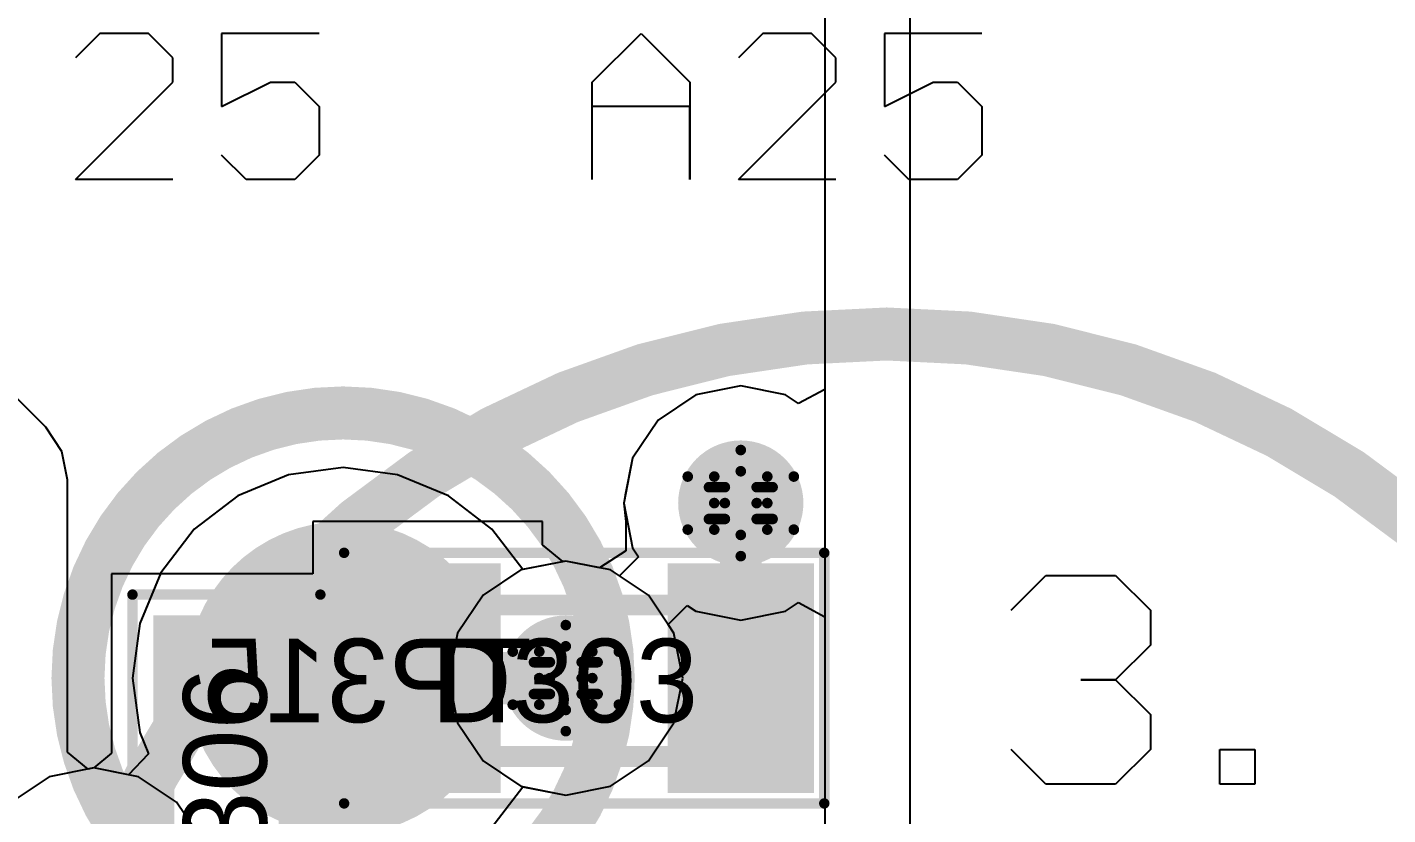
# Model space of a CAD drawing. Header units: millimetres. Extents: x 5 to 399, y 5 to 287.
# Drawn here: x 240.48 to 247, y 130.75 to 134.52 of the extents above; entities that cross this region are included whole.
import ezdxf

# ---------------------------------------------------------------- set-up
doc = ezdxf.new("R2010")
doc.units = ezdxf.units.MM
for name, color, linetype in [('BottomLayer', 5, 'Continuous'), ('BottomOverlay', 54, 'Continuous'), ('BottomPaste', 16, 'Continuous'), ('BottomSolder', 6, 'Continuous'), ('DrillDrawing', 1, 'Continuous'), ('DrillGuide', 244, 'Continuous'), ('Mechanical13', 56, 'Continuous'), ('Mechanical7', 56, 'Continuous'), ('MidLayer1', 16, 'Continuous'), ('MidLayer2', 76, 'Continuous'), ('MultiLayer', 9, 'Continuous'), ('TopLayer', 1, 'Continuous'), ('TopOverlay', 2, 'Continuous'), ('TopPaste', 8, 'Continuous'), ('TopSolder', 216, 'Continuous'), ('ViaHoleLayer', 16, 'Continuous')]:
    doc.layers.add(name, color=color, linetype=linetype)

# ---------------------------------------------------------------- blocks, each defined once
blk = doc.blocks.new('TP1_5MM_B_150')
at = {"layer": 'BottomLayer', "const_width": 0.75}
blk.add_lwpolyline([(-0.375, 0, 1), (0.375, 0, 1)], format="xyb", close=True, dxfattribs=at)
at = {"layer": 'BottomOverlay'}
for points, const_width in [([(1.27, 0, 1), (-1.27, 0, 1)], 0.254), ([(-1.3335, 0, 1), (-1.2065, 0, 1)], 0.127), ([(1.2065, 0, 1), (1.3335, 0, 1)], 0.127)]:
    blk.add_lwpolyline(points, format="xyb", close=True, dxfattribs=dict(at, const_width=const_width))
at = {"layer": 'BottomPaste', "const_width": 0.75}
blk.add_lwpolyline([(-0.375, 0, 1), (0.375, 0, 1)], format="xyb", close=True, dxfattribs=at)
at = {"layer": 'BottomSolder', "const_width": 0.75}
blk.add_lwpolyline([(-0.375, 0, 1), (0.375, 0, 1)], format="xyb", close=True, dxfattribs=at)
blk = doc.blocks.new('0402_R_194')
at = {"layer": 'Mechanical13', "const_width": 0.1}
for points in [[(0.55, 0.3), (-0.55, 0.3)], [(-0.55, -0.3), (-0.55, 0.3)], [(0.55, -0.3), (0.55, 0.3)], [(0.55, -0.3), (-0.55, -0.3)]]:
    blk.add_lwpolyline(points, dxfattribs=at)
at = {"layer": 'Mechanical13', "const_width": 0.05}
for points in [[(-0.575, 0.3, 1), (-0.525, 0.3, 1)], [(-0.575, 0.3, 1), (-0.525, 0.3, 1)], [(0.525, 0.3, 1), (0.575, 0.3, 1)], [(0.525, 0.3, 1), (0.575, 0.3, 1)], [(-0.575, -0.3, 1), (-0.525, -0.3, 1)], [(-0.575, -0.3, 1), (-0.525, -0.3, 1)], [(0.525, -0.3, 1), (0.575, -0.3, 1)], [(0.525, -0.3, 1), (0.575, -0.3, 1)]]:
    blk.add_lwpolyline(points, format="xyb", close=True, dxfattribs=at)
at = {"layer": 'TopLayer'}
for points in [[(-0.25, -0.3), (-0.25, 0.3), (-0.75, -0.3), (-0.75, 0.3)], [(0.75, -0.3), (0.75, 0.3), (0.25, -0.3), (0.25, 0.3)]]:
    blk.add_solid(points, dxfattribs=at)
at = {"layer": 'TopOverlay', "const_width": 0.05}
for points in [[(0.9, 0.45), (-0.9, 0.45)], [(-0.9, -0.45), (-0.9, 0.45)], [(0.9, -0.45), (0.9, 0.45)], [(0.9, -0.45), (-0.9, -0.45)]]:
    blk.add_lwpolyline(points, dxfattribs=at)
at = {"layer": 'TopOverlay', "const_width": 0.025}
for points in [[(-0.9125, 0.45, 1), (-0.8875, 0.45, 1)], [(-0.9125, 0.45, 1), (-0.8875, 0.45, 1)], [(0.8875, 0.45, 1), (0.9125, 0.45, 1)], [(0.8875, 0.45, 1), (0.9125, 0.45, 1)], [(-0.9125, -0.45, 1), (-0.8875, -0.45, 1)], [(-0.9125, -0.45, 1), (-0.8875, -0.45, 1)], [(0.8875, -0.45, 1), (0.9125, -0.45, 1)], [(0.8875, -0.45, 1), (0.9125, -0.45, 1)]]:
    blk.add_lwpolyline(points, format="xyb", close=True, dxfattribs=at)
at = {"layer": 'TopPaste'}
for points in [[(-0.25, -0.3), (-0.25, 0.3), (-0.75, -0.3), (-0.75, 0.3)], [(0.75, -0.3), (0.75, 0.3), (0.25, -0.3), (0.25, 0.3)]]:
    blk.add_solid(points, dxfattribs=at)
at = {"layer": 'TopSolder'}
for points in [[(-0.2, -0.35), (-0.2, 0.35), (-0.8, -0.35), (-0.8, 0.35)], [(0.8, -0.35), (0.8, 0.35), (0.2, -0.35), (0.2, 0.35)]]:
    blk.add_solid(points, dxfattribs=at)
blk = doc.blocks.new('0603_LED_283')
at = {"layer": 'Mechanical13', "const_width": 0.1}
for points in [[(-0.8125, 0.35), (0.8375, 0.35)], [(-0.8125, -0.375), (-0.8125, 0.35)], [(0.8375, -0.375), (0.8375, 0.35)], [(-0.8125, -0.375), (0.8375, -0.375)]]:
    blk.add_lwpolyline(points, dxfattribs=at)
at = {"layer": 'Mechanical13', "const_width": 0.05}
for points in [[(-0.8375, 0.35, 1), (-0.7875, 0.35, 1)], [(-0.8375, 0.35, 1), (-0.7875, 0.35, 1)], [(0.8125, 0.35, 1), (0.8625, 0.35, 1)], [(0.8125, 0.35, 1), (0.8625, 0.35, 1)], [(-0.8375, -0.375, 1), (-0.7875, -0.375, 1)], [(-0.8375, -0.375, 1), (-0.7875, -0.375, 1)], [(0.8125, -0.375, 1), (0.8625, -0.375, 1)], [(0.8125, -0.375, 1), (0.8625, -0.375, 1)]]:
    blk.add_lwpolyline(points, format="xyb", close=True, dxfattribs=at)
at = {"layer": 'TopLayer'}
for points in [[(-0.45, -0.5), (-0.45, 0.5), (-1.05, -0.5), (-1.05, 0.5)], [(1.05, -0.5), (1.05, 0.5), (0.45, -0.5), (0.45, 0.5)]]:
    blk.add_solid(points, dxfattribs=at)
at = {"layer": 'TopOverlay', "const_width": 0.05}
for points in [[(-1.15, -0.6), (-1.15, 0.6)], [(-1.15, 0.6), (1.15, 0.6)], [(1.15, -0.6), (1.15, 0.6)], [(-1.15, -0.6), (1.15, -0.6)]]:
    blk.add_lwpolyline(points, dxfattribs=at)
at = {"layer": 'TopOverlay', "const_width": 0.025}
for points in [[(-1.1625, 0.6, 1), (-1.1375, 0.6, 1)], [(-1.1625, 0.6, 1), (-1.1375, 0.6, 1)], [(1.1375, 0.6, 1), (1.1625, 0.6, 1)], [(1.1375, 0.6, 1), (1.1625, 0.6, 1)], [(-1.1625, -0.6, 1), (-1.1375, -0.6, 1)], [(-1.1625, -0.6, 1), (-1.1375, -0.6, 1)], [(1.1375, -0.6, 1), (1.1625, -0.6, 1)], [(1.1375, -0.6, 1), (1.1625, -0.6, 1)]]:
    blk.add_lwpolyline(points, format="xyb", close=True, dxfattribs=at)
at = {"layer": 'TopPaste'}
for points in [[(-0.45, -0.5), (-0.45, 0.5), (-1.05, -0.5), (-1.05, 0.5)], [(1.05, -0.5), (1.05, 0.5), (0.45, -0.5), (0.45, 0.5)]]:
    blk.add_solid(points, dxfattribs=at)
at = {"layer": 'TopSolder'}
for points in [[(-0.4, -0.55), (-0.4, 0.55), (-1.1, -0.55), (-1.1, 0.55)], [(1.1, -0.55), (1.1, 0.55), (0.4, -0.55), (0.4, 0.55)]]:
    blk.add_solid(points, dxfattribs=at)

msp = doc.modelspace()

# ---------------------------------------------------------------- linework, layer by layer
at = {"layer": 'BottomLayer'}
for p, q in [((244.7124, 122.2076), (244.7124, 134.7669)), ((244.3046, 134.6764), (244.3046, 122.9466)), ((241.7351, 132.3767), (241.4919, 132.2759)), ((241.9962, 132.411), (241.7351, 132.3767)), ((242.2572, 132.3767), (241.9962, 132.411)), ((242.5005, 132.2759), (242.2572, 132.3767)), ((241.4919, 132.2759), (241.283, 132.1156)), ((242.7094, 132.1156), (242.5005, 132.2759)), ((241.283, 132.1156), (241.1227, 131.9067)), ((242.8577, 131.9223), (242.7094, 132.1156)), ((243.063, 131.9632), (242.8577, 131.9223)), ((243.2776, 131.9205), (243.063, 131.9632)), ((243.4595, 131.7989), (243.2776, 131.9205)), ((241.1227, 131.9067), (241.0219, 131.6634)), ((243.5811, 131.617), (243.4595, 131.7989)), ((241.0219, 131.6634), (240.9876, 131.4024)), ((243.6238, 131.4024), (243.5811, 131.617)), ((240.9876, 131.4024), (241.0219, 131.1413)), ((243.5811, 131.1878), (243.6238, 131.4024)), ((241.0219, 131.1413), (241.0638, 131.0402)), ((243.4595, 131.0059), (243.5811, 131.1878)), ((241.0631, 131.0384), (240.968, 130.9396)), ((241.0638, 131.0402), (241.0631, 131.0384)), ((243.2776, 130.8843), (243.4595, 131.0059)), ((240.8024, 130.9726), (240.5878, 130.9299)), ((240.968, 130.9396), (240.8024, 130.9726)), ((240.5878, 130.9299), (240.4059, 130.8083)), ((242.7094, 130.6892), (242.8577, 130.8825)), ((242.8577, 130.8825), (243.063, 130.8416)), ((243.063, 130.8416), (243.2776, 130.8843))]:
    msp.add_line(p, q, dxfattribs=at)
for points, const_width in [([(243.7512, 132.2406, 1), (244.0512, 132.2406, 1)], 0.3), ([(241.9337, 131.7072, 1), (242.0587, 131.7072, 1)], 0.125), ([(242.913, 131.4024, 1), (243.213, 131.4024, 1)], 0.3), ([(242.2385, 131.4024, 1), (242.3635, 131.4024, 1)], 0.125), ([(242.2385, 131.4024, 1), (242.3635, 131.4024, 1)], 0.125), ([(243.0005, 131.4024, 1), (243.1255, 131.4024, 1)], 0.125)]:
    msp.add_lwpolyline(points, format="xyb", close=True, dxfattribs=dict(at, const_width=const_width))
at = {"layer": 'BottomLayer', "const_width": 0.25}
for points in [[(241.9962, 131.7072), (242.301, 131.4024)], [(242.301, 131.4024), (243.063, 131.4024)]]:
    msp.add_lwpolyline(points, dxfattribs=at)
at = {"layer": 'DrillDrawing', "const_width": 0.0508}
for points in [[(243.7742, 132.3676), (243.9012, 132.4946)], [(243.9012, 132.4946), (244.0282, 132.3676)], [(243.6472, 132.3676), (243.7742, 132.2406)], [(243.6472, 132.3676), (243.7742, 132.3676)], [(243.825, 132.3168), (243.9012, 132.393)], [(243.9012, 132.393), (243.9774, 132.3168)], [(244.0282, 132.3676), (244.1552, 132.3676)], [(244.0282, 132.2406), (244.1552, 132.3676)], [(243.7488, 132.3168), (243.825, 132.2406)], [(243.7488, 132.3168), (243.825, 132.3168)], [(243.9774, 132.3168), (244.0536, 132.3168)], [(243.9774, 132.2406), (244.0536, 132.3168)], [(243.6472, 132.1136), (243.7742, 132.2406)], [(243.7488, 132.1644), (243.825, 132.2406)], [(243.9774, 132.2406), (244.0536, 132.1644)], [(244.0282, 132.2406), (244.1552, 132.1136)], [(243.7488, 132.1644), (243.825, 132.1644)], [(243.825, 132.1644), (243.9012, 132.0882)], [(243.9012, 132.0882), (243.9774, 132.1644)], [(243.9774, 132.1644), (244.0536, 132.1644)], [(243.6472, 132.1136), (243.7742, 132.1136)], [(243.7742, 132.1136), (243.9012, 131.9866)], [(243.9012, 131.9866), (244.0282, 132.1136)], [(244.0282, 132.1136), (244.1552, 132.1136)], [(242.936, 131.5294), (243.063, 131.6564)], [(243.063, 131.6564), (243.19, 131.5294)], [(242.809, 131.5294), (242.936, 131.4024)], [(242.809, 131.5294), (242.936, 131.5294)], [(242.9868, 131.4786), (243.063, 131.5548)], [(243.063, 131.5548), (243.1392, 131.4786)], [(243.19, 131.5294), (243.317, 131.5294)], [(243.19, 131.4024), (243.317, 131.5294)], [(242.9106, 131.4786), (242.9868, 131.4024)], [(242.9106, 131.4786), (242.9868, 131.4786)], [(243.1392, 131.4786), (243.2154, 131.4786)], [(243.1392, 131.4024), (243.2154, 131.4786)], [(242.809, 131.2754), (242.936, 131.4024)], [(242.9106, 131.3262), (242.9868, 131.4024)], [(243.1392, 131.4024), (243.2154, 131.3262)], [(243.19, 131.4024), (243.317, 131.2754)], [(242.9106, 131.3262), (242.9868, 131.3262)], [(242.9868, 131.3262), (243.063, 131.25)], [(243.063, 131.25), (243.1392, 131.3262)], [(243.1392, 131.3262), (243.2154, 131.3262)], [(242.809, 131.2754), (242.936, 131.2754)], [(242.936, 131.2754), (243.063, 131.1484)], [(243.063, 131.1484), (243.19, 131.2754)], [(243.19, 131.2754), (243.317, 131.2754)]]:
    msp.add_lwpolyline(points, dxfattribs=at)
at = {"layer": 'DrillDrawing', "const_width": 0.0254}
for points in [[(243.8885, 132.4946, 1), (243.9139, 132.4946, 1)], [(243.8885, 132.4946, 1), (243.9139, 132.4946, 1)], [(243.6345, 132.3676, 1), (243.6599, 132.3676, 1)], [(243.6345, 132.3676, 1), (243.6599, 132.3676, 1)], [(243.7615, 132.3676, 1), (243.7869, 132.3676, 1)], [(243.7615, 132.3676, 1), (243.7869, 132.3676, 1)], [(243.8885, 132.393, 1), (243.9139, 132.393, 1)], [(243.8885, 132.393, 1), (243.9139, 132.393, 1)], [(244.0155, 132.3676, 1), (244.0409, 132.3676, 1)], [(244.0155, 132.3676, 1), (244.0409, 132.3676, 1)], [(244.1425, 132.3676, 1), (244.1679, 132.3676, 1)], [(244.1425, 132.3676, 1), (244.1679, 132.3676, 1)], [(243.7361, 132.3168, 1), (243.7615, 132.3168, 1)], [(243.7361, 132.3168, 1), (243.7615, 132.3168, 1)], [(243.8123, 132.3168, 1), (243.8377, 132.3168, 1)], [(243.8123, 132.3168, 1), (243.8377, 132.3168, 1)], [(243.9647, 132.3168, 1), (243.9901, 132.3168, 1)], [(243.9647, 132.3168, 1), (243.9901, 132.3168, 1)], [(244.0409, 132.3168, 1), (244.0663, 132.3168, 1)], [(244.0409, 132.3168, 1), (244.0663, 132.3168, 1)], [(243.7615, 132.2406, 1), (243.7869, 132.2406, 1)], [(243.7615, 132.2406, 1), (243.7869, 132.2406, 1)], [(243.8123, 132.2406, 1), (243.8377, 132.2406, 1)], [(243.8123, 132.2406, 1), (243.8377, 132.2406, 1)], [(243.9647, 132.2406, 1), (243.9901, 132.2406, 1)], [(243.9647, 132.2406, 1), (243.9901, 132.2406, 1)], [(244.0155, 132.2406, 1), (244.0409, 132.2406, 1)], [(244.0155, 132.2406, 1), (244.0409, 132.2406, 1)], [(243.7361, 132.1644, 1), (243.7615, 132.1644, 1)], [(243.7361, 132.1644, 1), (243.7615, 132.1644, 1)], [(243.8123, 132.1644, 1), (243.8377, 132.1644, 1)], [(243.8123, 132.1644, 1), (243.8377, 132.1644, 1)], [(243.9647, 132.1644, 1), (243.9901, 132.1644, 1)], [(243.9647, 132.1644, 1), (243.9901, 132.1644, 1)], [(244.0409, 132.1644, 1), (244.0663, 132.1644, 1)], [(244.0409, 132.1644, 1), (244.0663, 132.1644, 1)], [(243.6345, 132.1136, 1), (243.6599, 132.1136, 1)], [(243.6345, 132.1136, 1), (243.6599, 132.1136, 1)], [(243.7615, 132.1136, 1), (243.7869, 132.1136, 1)], [(243.7615, 132.1136, 1), (243.7869, 132.1136, 1)], [(243.8885, 132.0882, 1), (243.9139, 132.0882, 1)], [(243.8885, 132.0882, 1), (243.9139, 132.0882, 1)], [(244.0155, 132.1136, 1), (244.0409, 132.1136, 1)], [(244.0155, 132.1136, 1), (244.0409, 132.1136, 1)], [(244.1425, 132.1136, 1), (244.1679, 132.1136, 1)], [(244.1425, 132.1136, 1), (244.1679, 132.1136, 1)], [(243.8885, 131.9866, 1), (243.9139, 131.9866, 1)], [(243.8885, 131.9866, 1), (243.9139, 131.9866, 1)], [(243.0503, 131.6564, 1), (243.0757, 131.6564, 1)], [(243.0503, 131.6564, 1), (243.0757, 131.6564, 1)], [(242.7963, 131.5294, 1), (242.8217, 131.5294, 1)], [(242.7963, 131.5294, 1), (242.8217, 131.5294, 1)], [(242.9233, 131.5294, 1), (242.9487, 131.5294, 1)], [(242.9233, 131.5294, 1), (242.9487, 131.5294, 1)], [(243.0503, 131.5548, 1), (243.0757, 131.5548, 1)], [(243.0503, 131.5548, 1), (243.0757, 131.5548, 1)], [(243.1773, 131.5294, 1), (243.2027, 131.5294, 1)], [(243.1773, 131.5294, 1), (243.2027, 131.5294, 1)], [(243.3043, 131.5294, 1), (243.3297, 131.5294, 1)], [(243.3043, 131.5294, 1), (243.3297, 131.5294, 1)], [(242.8979, 131.4786, 1), (242.9233, 131.4786, 1)], [(242.8979, 131.4786, 1), (242.9233, 131.4786, 1)], [(242.9741, 131.4786, 1), (242.9995, 131.4786, 1)], [(242.9741, 131.4786, 1), (242.9995, 131.4786, 1)], [(243.1265, 131.4786, 1), (243.1519, 131.4786, 1)], [(243.1265, 131.4786, 1), (243.1519, 131.4786, 1)], [(243.2027, 131.4786, 1), (243.2281, 131.4786, 1)], [(243.2027, 131.4786, 1), (243.2281, 131.4786, 1)], [(242.9233, 131.4024, 1), (242.9487, 131.4024, 1)], [(242.9233, 131.4024, 1), (242.9487, 131.4024, 1)], [(242.9741, 131.4024, 1), (242.9995, 131.4024, 1)], [(242.9741, 131.4024, 1), (242.9995, 131.4024, 1)], [(243.1265, 131.4024, 1), (243.1519, 131.4024, 1)], [(243.1265, 131.4024, 1), (243.1519, 131.4024, 1)], [(243.1773, 131.4024, 1), (243.2027, 131.4024, 1)], [(243.1773, 131.4024, 1), (243.2027, 131.4024, 1)], [(242.8979, 131.3262, 1), (242.9233, 131.3262, 1)], [(242.8979, 131.3262, 1), (242.9233, 131.3262, 1)], [(242.9741, 131.3262, 1), (242.9995, 131.3262, 1)], [(242.9741, 131.3262, 1), (242.9995, 131.3262, 1)], [(243.1265, 131.3262, 1), (243.1519, 131.3262, 1)], [(243.1265, 131.3262, 1), (243.1519, 131.3262, 1)], [(243.2027, 131.3262, 1), (243.2281, 131.3262, 1)], [(243.2027, 131.3262, 1), (243.2281, 131.3262, 1)], [(242.7963, 131.2754, 1), (242.8217, 131.2754, 1)], [(242.7963, 131.2754, 1), (242.8217, 131.2754, 1)], [(242.9233, 131.2754, 1), (242.9487, 131.2754, 1)], [(242.9233, 131.2754, 1), (242.9487, 131.2754, 1)], [(243.0503, 131.25, 1), (243.0757, 131.25, 1)], [(243.0503, 131.25, 1), (243.0757, 131.25, 1)], [(243.1773, 131.2754, 1), (243.2027, 131.2754, 1)], [(243.1773, 131.2754, 1), (243.2027, 131.2754, 1)], [(243.3043, 131.2754, 1), (243.3297, 131.2754, 1)], [(243.3043, 131.2754, 1), (243.3297, 131.2754, 1)], [(243.0503, 131.1484, 1), (243.0757, 131.1484, 1)], [(243.0503, 131.1484, 1), (243.0757, 131.1484, 1)]]:
    msp.add_lwpolyline(points, format="xyb", close=True, dxfattribs=at)
at = {"layer": 'DrillGuide', "const_width": 0.125}
for points in [[(243.8387, 132.2406, 1), (243.9637, 132.2406, 1)], [(243.0005, 131.4024, 1), (243.1255, 131.4024, 1)]]:
    msp.add_lwpolyline(points, format="xyb", close=True, dxfattribs=at)
at = {"layer": 'Mechanical7', "const_width": 0.254}
msp.add_lwpolyline([(248.5874, 129.0626, 1), (240.6118, 129.0626, 1)], format="xyb", close=True, dxfattribs=at)
at = {"layer": 'MidLayer1'}
for p, q in [((244.7124, 122.1684), (244.7124, 134.7669)), ((244.3046, 134.6764), (244.3046, 122.9466)), ((242.8484, 131.9205), (242.6665, 131.7989)), ((243.063, 131.9632), (242.8484, 131.9205)), ((243.2776, 131.9205), (243.063, 131.9632)), ((243.4595, 131.7989), (243.2776, 131.9205)), ((242.6665, 131.7989), (242.5449, 131.617)), ((243.5811, 131.617), (243.4595, 131.7989)), ((242.5449, 131.617), (242.5022, 131.4024)), ((243.6238, 131.4024), (243.5811, 131.617)), ((242.5022, 131.4024), (242.5449, 131.1878)), ((243.5811, 131.1878), (243.6238, 131.4024)), ((242.5449, 131.1878), (242.6665, 131.0059)), ((243.4595, 131.0059), (243.5811, 131.1878)), ((242.6665, 131.0059), (242.8484, 130.8843)), ((243.2776, 130.8843), (243.4595, 131.0059)), ((240.8024, 130.9726), (240.5878, 130.9299)), ((241.017, 130.9299), (240.8024, 130.9726)), ((240.5878, 130.9299), (240.4059, 130.8083)), ((241.1989, 130.8083), (241.017, 130.9299)), ((242.8484, 130.8843), (243.063, 130.8416)), ((243.063, 130.8416), (243.2776, 130.8843)), ((241.3205, 130.6264), (241.1989, 130.8083))]:
    msp.add_line(p, q, dxfattribs=at)
at = {"layer": 'MidLayer1', "const_width": 0.3}
for points in [[(243.7512, 132.2406, 1), (244.0512, 132.2406, 1)], [(242.913, 131.4024, 1), (243.213, 131.4024, 1)]]:
    msp.add_lwpolyline(points, format="xyb", close=True, dxfattribs=at)
at = {"layer": 'MidLayer2'}
for p, q in [((244.7124, 122.1684), (244.7124, 134.7669)), ((244.3046, 134.6764), (244.3046, 132.7853)), ((243.6866, 132.7587), (243.5047, 132.6371)), ((243.9012, 132.8014), (243.6866, 132.7587)), ((244.1158, 132.7587), (243.9012, 132.8014)), ((244.1776, 132.7174), (244.1158, 132.7587)), ((244.3046, 132.7853), (244.1776, 132.7174)), ((243.5047, 132.6371), (243.3831, 132.4552)), ((243.3831, 132.4552), (243.3404, 132.2406)), ((243.3404, 132.2406), (243.3831, 132.026)), ((243.4112, 131.984), (243.3196, 131.8924)), ((243.3831, 132.026), (243.4112, 131.984)), ((242.8484, 131.9205), (242.6665, 131.7989)), ((243.063, 131.9632), (242.8484, 131.9205)), ((243.2776, 131.9205), (243.063, 131.9632)), ((243.3196, 131.8924), (243.2776, 131.9205)), ((242.6665, 131.7989), (242.5449, 131.617)), ((243.553, 131.659), (243.6446, 131.7506)), ((243.6446, 131.7506), (243.6866, 131.7225)), ((243.6866, 131.7225), (243.9012, 131.6798)), ((243.9012, 131.6798), (244.1158, 131.7225)), ((244.1158, 131.7225), (244.1776, 131.7638)), ((244.1776, 131.7638), (244.3046, 131.6959)), ((243.5811, 131.617), (243.553, 131.659)), ((244.3046, 131.6959), (244.3046, 130.7025)), ((242.5449, 131.617), (242.5022, 131.4024)), ((243.6238, 131.4024), (243.5811, 131.617)), ((242.5022, 131.4024), (242.5449, 131.1878)), ((243.5811, 131.1878), (243.6238, 131.4024)), ((242.5449, 131.1878), (242.6665, 131.0059)), ((243.4595, 131.0059), (243.5811, 131.1878)), ((242.6665, 131.0059), (242.8484, 130.8843)), ((243.2776, 130.8843), (243.4595, 131.0059)), ((242.8484, 130.8843), (243.063, 130.8416)), ((243.063, 130.8416), (243.2776, 130.8843))]:
    msp.add_line(p, q, dxfattribs=at)
at = {"layer": 'MidLayer2', "const_width": 0.3}
for points in [[(243.7512, 132.2406, 1), (244.0512, 132.2406, 1)], [(242.913, 131.4024, 1), (243.213, 131.4024, 1)]]:
    msp.add_lwpolyline(points, format="xyb", close=True, dxfattribs=at)
at = {"layer": 'MultiLayer', "const_width": 0.3}
for points in [[(243.7512, 132.2406, 1), (244.0512, 132.2406, 1)], [(242.913, 131.4024, 1), (243.213, 131.4024, 1)]]:
    msp.add_lwpolyline(points, format="xyb", close=True, dxfattribs=at)
at = {"layer": 'TopLayer'}
for p, q in [((244.7124, 122.2076), (244.7124, 134.7669)), ((244.3046, 134.6764), (244.3046, 132.7853)), ((240.5721, 132.6039), (240.3833, 132.7927)), ((243.6866, 132.7587), (243.5047, 132.6371)), ((243.9012, 132.8014), (243.6866, 132.7587)), ((244.1158, 132.7587), (243.9012, 132.8014)), ((244.1776, 132.7174), (244.1158, 132.7587)), ((244.3046, 132.7853), (244.1776, 132.7174)), ((243.5047, 132.6371), (243.3831, 132.4552)), ((240.6495, 132.4882), (240.5721, 132.6039)), ((240.6767, 132.3516), (240.6495, 132.4882)), ((243.3831, 132.4552), (243.3479, 132.278)), ((240.6767, 131.0477), (240.6767, 132.3516)), ((243.3479, 132.278), (243.3404, 132.2406)), ((243.3404, 132.2406), (243.3512, 132.1524)), ((242.9512, 132.1524), (241.8512, 132.1524)), ((241.8512, 132.1524), (241.8512, 131.9024)), ((242.9512, 132.041), (242.9512, 132.1524)), ((243.3512, 132.1524), (243.3512, 132.1524)), ((243.3512, 132.1524), (243.3512, 132.0124)), ((243.0494, 131.9605), (242.9512, 132.041)), ((243.3512, 132.0124), (243.2242, 131.9311)), ((243.063, 131.9632), (243.0494, 131.9605)), ((243.2242, 131.9311), (243.063, 131.9632)), ((241.8512, 131.9024), (240.8874, 131.9024)), ((240.8874, 131.9024), (240.8874, 131.0423)), ((240.7748, 130.9671), (240.6767, 131.0477)), ((240.8874, 131.0423), (240.8024, 130.9726)), ((240.8024, 130.9726), (240.7748, 130.9671))]:
    msp.add_line(p, q, dxfattribs=at)
for points, const_width in [([(243.7512, 132.2406, 1), (244.0512, 132.2406, 1)], 0.3), ([(243.8512, 132.2406, 1), (243.9512, 132.2406, 1)], 0.1), ([(242.913, 131.4024, 1), (243.213, 131.4024, 1)], 0.3), ([(241.3749, 131.4024, 1), (241.4999, 131.4024, 1)], 0.125), ([(242.3387, 131.4024, 1), (242.4637, 131.4024, 1)], 0.125), ([(242.3387, 131.4024, 1), (242.4637, 131.4024, 1)], 0.125), ([(243.0005, 131.4024, 1), (243.1255, 131.4024, 1)], 0.125), ([(243.8512, 131.4024, 1), (243.9512, 131.4024, 1)], 0.1)]:
    msp.add_lwpolyline(points, format="xyb", close=True, dxfattribs=dict(at, const_width=const_width))
for points, const_width in [([(243.9012, 131.4024), (243.9012, 132.2406)], 0.2), ([(241.4374, 131.4024), (242.4012, 131.4024)], 0.25), ([(242.4012, 131.4024), (243.063, 131.4024)], 0.25)]:
    msp.add_lwpolyline(points, dxfattribs=dict(at, const_width=const_width))
at = {"layer": 'TopOverlay'}
for p, q in [((240.8314, 134.4898), (240.7148, 134.3731)), ((241.0647, 134.4898), (240.8314, 134.4898)), ((241.1813, 134.3731), (241.0647, 134.4898)), ((241.8811, 134.4898), (241.4145, 134.4898)), ((241.4145, 134.4898), (241.4145, 134.1399)), ((243.19, 134.2565), (243.4233, 134.4898)), ((243.4233, 134.4898), (243.6565, 134.2565)), ((244.0064, 134.4898), (243.8898, 134.3731)), ((244.2397, 134.4898), (244.0064, 134.4898)), ((244.3563, 134.3731), (244.2397, 134.4898)), ((245.0561, 134.4898), (244.5895, 134.4898)), ((244.5895, 134.4898), (244.5895, 134.1399)), ((241.1813, 134.2565), (241.1813, 134.3731)), ((244.3563, 134.2565), (244.3563, 134.3731)), ((240.7148, 133.79), (241.1813, 134.2565)), ((241.4145, 134.1399), (241.6478, 134.2565)), ((241.6478, 134.2565), (241.7644, 134.2565)), ((241.7644, 134.2565), (241.8811, 134.1399)), ((243.19, 133.79), (243.19, 134.2565)), ((243.6565, 134.2565), (243.6565, 133.79)), ((243.8898, 133.79), (244.3563, 134.2565)), ((244.5895, 134.1399), (244.8228, 134.2565)), ((244.8228, 134.2565), (244.9394, 134.2565)), ((244.9394, 134.2565), (245.0561, 134.1399)), ((241.8811, 134.1399), (241.8811, 133.9066)), ((243.6565, 134.1399), (243.19, 134.1399)), ((243.6565, 133.79), (243.6565, 134.1399)), ((245.0561, 134.1399), (245.0561, 133.9066)), ((241.5312, 133.79), (241.4145, 133.9066)), ((241.8811, 133.9066), (241.7644, 133.79)), ((244.7062, 133.79), (244.5895, 133.9066)), ((245.0561, 133.9066), (244.9394, 133.79)), ((241.1813, 133.79), (240.7148, 133.79)), ((241.7644, 133.79), (241.5312, 133.79)), ((244.3563, 133.79), (243.8898, 133.79)), ((244.9394, 133.79), (244.7062, 133.79)), ((245.1966, 131.7275), (245.3632, 131.8941)), ((245.3632, 131.8941), (245.6964, 131.8941)), ((245.6964, 131.8941), (245.863, 131.7275)), ((245.863, 131.7275), (245.863, 131.5608)), ((245.863, 131.5608), (245.6964, 131.3942)), ((245.6964, 131.3942), (245.5298, 131.3942)), ((245.5298, 131.3942), (245.6964, 131.3942)), ((245.6964, 131.3942), (245.863, 131.2276)), ((245.863, 131.2276), (245.863, 131.061)), ((245.3632, 130.8944), (245.1966, 131.061)), ((245.863, 131.061), (245.6964, 130.8944)), ((246.1963, 130.8944), (246.1963, 131.061)), ((246.1963, 131.061), (246.3629, 131.061)), ((246.3629, 131.061), (246.3629, 130.8944)), ((245.6964, 130.8944), (245.3632, 130.8944)), ((246.3629, 130.8944), (246.1963, 130.8944))]:
    msp.add_line(p, q, dxfattribs=at)
at = {"layer": 'ViaHoleLayer', "const_width": 0.125}
for points in [[(243.8387, 132.2406, 1), (243.9637, 132.2406, 1)], [(243.0005, 131.4024, 1), (243.1255, 131.4024, 1)]]:
    msp.add_lwpolyline(points, format="xyb", close=True, dxfattribs=at)

# ---------------------------------------------------------------- block references
for name, p, rotation in [('TP1_5MM_B_150', (241.9962, 131.4024), 90), ('0603_LED_283', (243.1512, 131.4024), 360), ('0402_R_194', (241.4374, 130.9024), 270)]:
    msp.add_blockref(name, p, dxfattribs=dict(rotation=rotation))

# ---------------------------------------------------------------- texts
at = {"layer": 'BottomOverlay', "text_generation_flag": 2}
msp.add_text('TP315', height=0.4, dxfattribs=at).set_placement((242.9002, 131.191))
at = {"layer": 'TopOverlay'}
msp.add_text('D303', height=0.4, dxfattribs=at).set_placement((242.4176, 131.191))
msp.add_text('R306', height=0.4, rotation=90, dxfattribs=at).set_placement((241.6302, 130.175))

doc.saveas('drawing.dxf')
